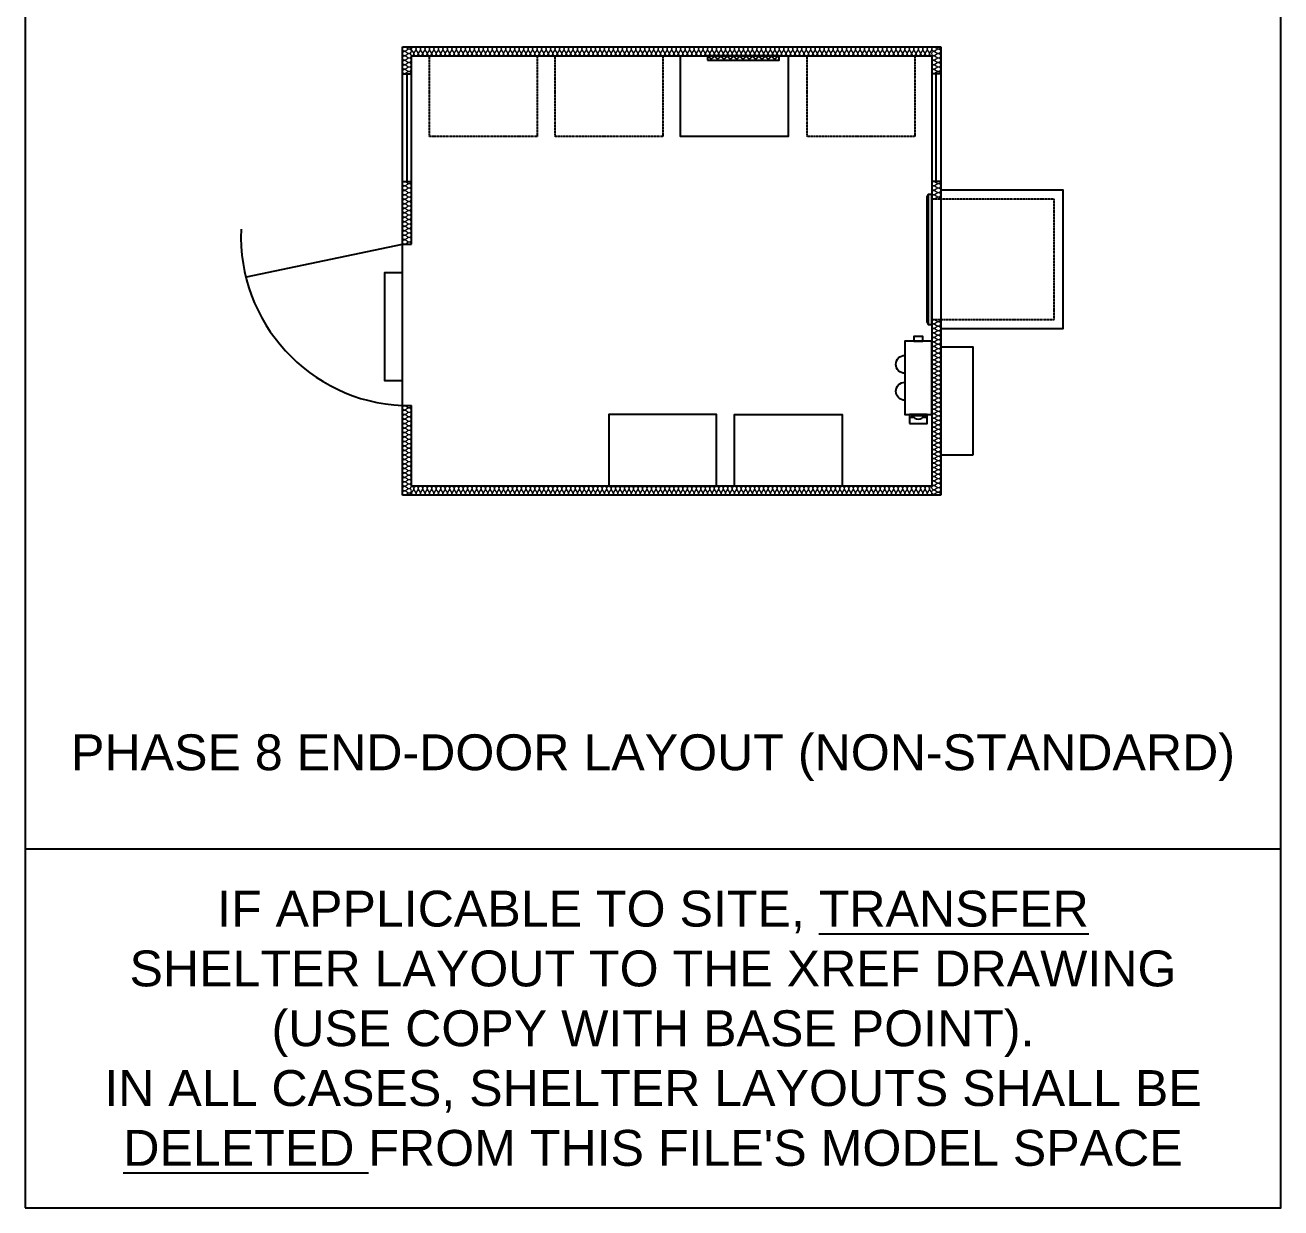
# Model space of a CAD drawing. Extents: x -408 to 1508121, y -29672 to 868845.
# Drawn here: x 1332015 to 1339015, y 456397 to 462991 of the extents above; entities that cross this region are included whole.
import ezdxf
from ezdxf.enums import TextEntityAlignment as Align

# ---------------------------------------------------------------- set-up
doc = ezdxf.new("R2010")
doc.units = 0
doc.header["$MEASUREMENT"] = 0
doc.linetypes.add('HIDDEN3', pattern=[2.381, 1.587, -0.794])
for name, color, linetype in [('Help notes', 240, 'Continuous'), ('SH-Wall', 2, 'Continuous'), ('Shelter Equip Exist', 7, 'Continuous'), ('Shelter Equip New', 2, 'Continuous'), ('Shelter Exist', 7, 'Continuous')]:
    doc.layers.add(name, color=color, linetype=linetype)
doc.styles.add('ARIAL', font='arial.ttf')

# ---------------------------------------------------------------- blocks, each defined once
blk = doc.blocks.new('*U147')
at = {"layer": 'SH-Wall', "color": 252, "linetype": 'ByBlock', "lineweight": 0, "flags": 128}
for points in [[(-1790, 0, -0.505863), (-1778.1, -16.2), (-1789.5, -34.1, 1.322645), (-1765.5, -34.1), (-1776.9, -16.2, -0.505863), (-1765, 0)], [(-1765, 0, -0.505863), (-1753.1, -16.2), (-1764.5, -34.1, 1.322645), (-1740.5, -34.1), (-1751.9, -16.2, -0.505863), (-1740, 0)], [(-1740, 0, -0.505863), (-1728.1, -16.2), (-1739.5, -34.1, 1.322645), (-1715.5, -34.1), (-1726.9, -16.2, -0.505863), (-1715, 0)], [(-1715, 0, -0.505863), (-1703.1, -16.2), (-1714.5, -34.1, 1.322645), (-1690.5, -34.1), (-1701.9, -16.2, -0.505863), (-1690, 0)], [(-1690, 0, -0.505863), (-1678.1, -16.2), (-1689.5, -34.1, 1.322645), (-1665.5, -34.1), (-1676.9, -16.2, -0.505863), (-1665, 0)], [(-1665, 0, -0.505863), (-1653.1, -16.2), (-1664.5, -34.1, 1.322645), (-1640.5, -34.1), (-1651.9, -16.2, -0.505863), (-1640, 0)], [(-1640, 0, -0.505863), (-1628.1, -16.2), (-1639.5, -34.1, 1.322645), (-1615.5, -34.1), (-1626.9, -16.2, -0.505863), (-1615, 0)], [(-1615, 0, -0.505863), (-1603.1, -16.2), (-1614.5, -34.1, 1.322645), (-1590.5, -34.1), (-1601.9, -16.2, -0.505863), (-1590, 0)], [(-1590, 0, -0.505863), (-1578.1, -16.2), (-1589.5, -34.1, 1.322645), (-1565.5, -34.1), (-1576.9, -16.2, -0.505863), (-1565, 0)], [(-1565, 0, -0.505863), (-1553.1, -16.2), (-1564.5, -34.1, 1.322645), (-1540.5, -34.1), (-1551.9, -16.2, -0.505863), (-1540, 0)], [(-1540, 0, -0.505863), (-1528.1, -16.2), (-1539.5, -34.1, 1.322645), (-1515.5, -34.1), (-1526.9, -16.2, -0.505863), (-1515, 0)], [(-1515, 0, -0.505863), (-1503.1, -16.2), (-1514.5, -34.1, 1.322645), (-1490.5, -34.1), (-1501.9, -16.2, -0.505863), (-1490, 0)], [(-1490, 0, -0.505863), (-1478.1, -16.2), (-1489.5, -34.1, 1.322645), (-1465.5, -34.1), (-1476.9, -16.2, -0.505863), (-1465, 0)], [(-1465, 0, -0.505863), (-1453.1, -16.2), (-1464.5, -34.1, 1.322645), (-1440.5, -34.1), (-1451.9, -16.2, -0.505863), (-1440, 0)], [(-1440, 0, -0.505863), (-1428.1, -16.2), (-1439.5, -34.1, 1.322645), (-1415.5, -34.1), (-1426.9, -16.2, -0.505863), (-1415, 0)], [(-1415, 0, -0.505863), (-1403.1, -16.2), (-1414.5, -34.1, 1.322645), (-1390.5, -34.1), (-1401.9, -16.2, -0.505863), (-1390, 0)], [(-1390, 0, -0.505863), (-1378.1, -16.2), (-1389.5, -34.1, 1.322645), (-1365.5, -34.1), (-1376.9, -16.2, -0.505863), (-1365, 0)], [(-1365, 0, -0.505863), (-1353.1, -16.2), (-1364.5, -34.1, 1.322645), (-1340.5, -34.1), (-1351.9, -16.2, -0.505863), (-1340, 0)], [(-1340, 0, -0.505863), (-1328.1, -16.2), (-1339.5, -34.1, 1.322645), (-1315.5, -34.1), (-1326.9, -16.2, -0.505863), (-1315, 0)], [(-1315, 0, -0.505863), (-1303.1, -16.2), (-1314.5, -34.1, 1.322645), (-1290.5, -34.1), (-1301.9, -16.2, -0.505863), (-1290, 0)], [(-1290, 0, -0.505863), (-1278.1, -16.2), (-1289.5, -34.1, 1.322645), (-1265.5, -34.1), (-1276.9, -16.2, -0.505863), (-1265, 0)], [(-1265, 0, -0.505863), (-1253.1, -16.2), (-1264.5, -34.1, 1.322645), (-1240.5, -34.1), (-1251.9, -16.2, -0.505863), (-1240, 0)], [(-1240, 0, -0.505863), (-1228.1, -16.2), (-1239.5, -34.1, 1.322645), (-1215.5, -34.1), (-1226.9, -16.2, -0.505863), (-1215, 0)], [(-1215, 0, -0.505863), (-1203.1, -16.2), (-1214.5, -34.1, 1.322645), (-1190.5, -34.1), (-1201.9, -16.2, -0.505863), (-1190, 0)], [(-1190, 0, -0.505863), (-1178.1, -16.2), (-1189.5, -34.1, 1.322645), (-1165.5, -34.1), (-1176.9, -16.2, -0.505863), (-1165, 0)], [(-1165, 0, -0.505863), (-1153.1, -16.2), (-1164.5, -34.1, 1.322645), (-1140.5, -34.1), (-1151.9, -16.2, -0.505863), (-1140, 0)], [(-1140, 0, -0.505863), (-1128.1, -16.2), (-1139.5, -34.1, 1.322645), (-1115.5, -34.1), (-1126.9, -16.2, -0.505863), (-1115, 0)], [(-1115, 0, -0.505863), (-1103.1, -16.2), (-1114.5, -34.1, 1.322645), (-1090.5, -34.1), (-1101.9, -16.2, -0.505863), (-1090, 0)], [(-1090, 0, -0.505863), (-1078.1, -16.2), (-1089.5, -34.1, 1.322645), (-1065.5, -34.1), (-1076.9, -16.2, -0.505863), (-1065, 0)], [(-1065, 0, -0.505863), (-1053.1, -16.2), (-1064.5, -34.1, 1.322645), (-1040.5, -34.1), (-1051.9, -16.2, -0.505863), (-1040, 0)], [(-1040, 0, -0.505863), (-1028.1, -16.2), (-1039.5, -34.1, 1.322645), (-1015.5, -34.1), (-1026.9, -16.2, -0.505863), (-1015, 0)], [(-1015, 0, -0.505863), (-1003.1, -16.2), (-1014.5, -34.1, 1.322645), (-990.5, -34.1), (-1001.9, -16.2, -0.505863), (-990, 0)], [(-990, 0, -0.505863), (-978.1, -16.2), (-989.5, -34.1, 1.322645), (-965.5, -34.1), (-976.9, -16.2, -0.505863), (-965, 0)], [(-965, 0, -0.505863), (-953.1, -16.2), (-964.5, -34.1, 1.322645), (-940.5, -34.1), (-951.9, -16.2, -0.505863), (-940, 0)], [(-940, 0, -0.505863), (-928.1, -16.2), (-939.5, -34.1, 1.322645), (-915.5, -34.1), (-926.9, -16.2, -0.505863), (-915, 0)], [(-915, 0, -0.505863), (-903.1, -16.2), (-914.5, -34.1, 1.322645), (-890.5, -34.1), (-901.9, -16.2, -0.505863), (-890, 0)], [(-890, 0, -0.505863), (-878.1, -16.2), (-889.5, -34.1, 1.322645), (-865.5, -34.1), (-876.9, -16.2, -0.505863), (-865, 0)], [(-865, 0, -0.505863), (-853.1, -16.2), (-864.5, -34.1, 1.322645), (-840.5, -34.1), (-851.9, -16.2, -0.505863), (-840, 0)], [(-840, 0, -0.505863), (-828.1, -16.2), (-839.5, -34.1, 1.322645), (-815.5, -34.1), (-826.9, -16.2, -0.505863), (-815, 0)], [(-815, 0, -0.505863), (-803.1, -16.2), (-814.5, -34.1, 1.322645), (-790.5, -34.1), (-801.9, -16.2, -0.505863), (-790, 0)], [(-790, 0, -0.505863), (-778.1, -16.2), (-789.5, -34.1, 1.322645), (-765.5, -34.1), (-776.9, -16.2, -0.505863), (-765, 0)], [(-765, 0, -0.505863), (-753.1, -16.2), (-764.5, -34.1, 1.322645), (-740.5, -34.1), (-751.9, -16.2, -0.505863), (-740, 0)], [(-740, 0, -0.505863), (-728.1, -16.2), (-739.5, -34.1, 1.322645), (-715.5, -34.1), (-726.9, -16.2, -0.505863), (-715, 0)], [(-715, 0, -0.505863), (-703.1, -16.2), (-714.5, -34.1, 1.322645), (-690.5, -34.1), (-701.9, -16.2, -0.505863), (-690, 0)], [(-690, 0, -0.505863), (-678.1, -16.2), (-689.5, -34.1, 1.322645), (-665.5, -34.1), (-676.9, -16.2, -0.505863), (-665, 0)], [(-665, 0, -0.505863), (-653.1, -16.2), (-664.5, -34.1, 1.322645), (-640.5, -34.1), (-651.9, -16.2, -0.505863), (-640, 0)], [(-640, 0, -0.505863), (-628.1, -16.2), (-639.5, -34.1, 1.322645), (-615.5, -34.1), (-626.9, -16.2, -0.505863), (-615, 0)], [(-615, 0, -0.505863), (-603.1, -16.2), (-614.5, -34.1, 1.322645), (-590.5, -34.1), (-601.9, -16.2, -0.505863), (-590, 0)], [(-590, 0, -0.505863), (-578.1, -16.2), (-589.5, -34.1, 1.322645), (-565.5, -34.1), (-576.9, -16.2, -0.505863), (-565, 0)], [(-565, 0, -0.505863), (-553.1, -16.2), (-564.5, -34.1, 1.322645), (-540.5, -34.1), (-551.9, -16.2, -0.505863), (-540, 0)], [(-540, 0, -0.505863), (-528.1, -16.2), (-539.5, -34.1, 1.322645), (-515.5, -34.1), (-526.9, -16.2, -0.505863), (-515, 0)], [(-515, 0, -0.505863), (-503.1, -16.2), (-514.5, -34.1, 1.322645), (-490.5, -34.1), (-501.9, -16.2, -0.505863), (-490, 0)], [(-490, 0, -0.505863), (-478.1, -16.2), (-489.5, -34.1, 1.322645), (-465.5, -34.1), (-476.9, -16.2, -0.505863), (-465, 0)], [(-465, 0, -0.505863), (-453.1, -16.2), (-464.5, -34.1, 1.322645), (-440.5, -34.1), (-451.9, -16.2, -0.505863), (-440, 0)], [(-440, 0, -0.505863), (-428.1, -16.2), (-439.5, -34.1, 1.322645), (-415.5, -34.1), (-426.9, -16.2, -0.505863), (-415, 0)], [(-415, 0, -0.505863), (-403.1, -16.2), (-414.5, -34.1, 1.322645), (-390.5, -34.1), (-401.9, -16.2, -0.505863), (-390, 0)], [(-390, 0, -0.505863), (-378.1, -16.2), (-389.5, -34.1, 1.322645), (-365.5, -34.1), (-376.9, -16.2, -0.505863), (-365, 0)], [(-365, 0, -0.505863), (-353.1, -16.2), (-364.5, -34.1, 1.322645), (-340.5, -34.1), (-351.9, -16.2, -0.505863), (-340, 0)], [(-340, 0, -0.505863), (-328.1, -16.2), (-339.5, -34.1, 1.322645), (-315.5, -34.1), (-326.9, -16.2, -0.505863), (-315, 0)], [(-315, 0, -0.505863), (-303.1, -16.2), (-314.5, -34.1, 1.322645), (-290.5, -34.1), (-301.9, -16.2, -0.505863), (-290, 0)], [(-290, 0, -0.505863), (-278.1, -16.2), (-289.5, -34.1, 1.322645), (-265.5, -34.1), (-276.9, -16.2, -0.505863), (-265, 0)], [(-265, 0, -0.505863), (-253.1, -16.2), (-264.5, -34.1, 1.322645), (-240.5, -34.1), (-251.9, -16.2, -0.505863), (-240, 0)], [(-240, 0, -0.505863), (-228.1, -16.2), (-239.5, -34.1, 1.322645), (-215.5, -34.1), (-226.9, -16.2, -0.505863), (-215, 0)], [(-215, 0, -0.505863), (-203.1, -16.2), (-214.5, -34.1, 1.322645), (-190.5, -34.1), (-201.9, -16.2, -0.505863), (-190, 0)], [(-190, 0, -0.505863), (-178.1, -16.2), (-189.5, -34.1, 1.322645), (-165.5, -34.1), (-176.9, -16.2, -0.505863), (-165, 0)], [(-165, 0, -0.505863), (-153.1, -16.2), (-164.5, -34.1, 1.322645), (-140.5, -34.1), (-151.9, -16.2, -0.505863), (-140, 0)], [(-140, 0, -0.505863), (-128.1, -16.2), (-139.5, -34.1, 1.322645), (-115.5, -34.1), (-126.9, -16.2, -0.505863), (-115, 0)], [(-115, 0, -0.505863), (-103.1, -16.2), (-114.5, -34.1, 1.322645), (-90.5, -34.1), (-101.9, -16.2, -0.505863), (-90, 0)], [(-90, 0, -0.505863), (-78.1, -16.2), (-89.5, -34.1, 1.322645), (-65.5, -34.1), (-76.9, -16.2, -0.505863), (-65, 0)], [(-65, 0, -0.505863), (-53.1, -16.2), (-64.5, -34.1, 1.322645), (-40.5, -34.1), (-51.9, -16.2, -0.505863), (-40, 0)], [(-40, 0, -0.505863), (-28.1, -16.2), (-39.5, -34.1, 1.322645), (-15.5, -34.1), (-26.9, -16.2, -0.505863), (-15, 0)], [(-15, 0, -0.505863), (-3.1, -16.2), (-14.5, -34.1, 1.322645), (9.5, -34.1), (-1.9, -16.2, -0.505863), (10, 0)], [(35, 0, -0.505863), (46.9, -16.2), (35.5, -34.1, 1.322645), (59.5, -34.1), (48.1, -16.2, -0.505863), (60, 0)], [(60, 0, -0.505863), (71.9, -16.2), (60.5, -34.1, 1.322645), (84.5, -34.1), (73.1, -16.2, -0.505863), (85, 0)], [(85, 0, -0.505863), (96.9, -16.2), (85.5, -34.1, 1.322645), (109.5, -34.1), (98.1, -16.2, -0.505863), (110, 0)], [(110, 0, -0.505863), (121.9, -16.2), (110.5, -34.1, 1.322645), (134.5, -34.1), (123.1, -16.2, -0.505863), (135, 0)], [(135, 0, -0.505863), (146.9, -16.2), (135.5, -34.1, 1.322645), (159.5, -34.1), (148.1, -16.2, -0.505863), (160, 0)], [(160, 0, -0.505863), (171.9, -16.2), (160.5, -34.1, 1.322645), (184.5, -34.1), (173.1, -16.2, -0.505863), (185, 0)], [(185, 0, -0.505863), (196.9, -16.2), (185.5, -34.1, 1.322645), (209.5, -34.1), (198.1, -16.2, -0.505863), (210, 0)], [(210, 0, -0.505863), (221.9, -16.2), (210.5, -34.1, 1.322645), (234.5, -34.1), (223.1, -16.2, -0.505863), (235, 0)], [(235, 0, -0.505863), (246.9, -16.2), (235.5, -34.1, 1.322645), (259.5, -34.1), (248.1, -16.2, -0.505863), (260, 0)], [(260, 0, -0.505863), (271.9, -16.2), (260.5, -34.1, 1.322645), (284.5, -34.1), (273.1, -16.2, -0.505863), (285, 0)], [(285, 0, -0.505863), (296.9, -16.2), (285.5, -34.1, 1.322645), (309.5, -34.1), (298.1, -16.2, -0.505863), (310, 0)], [(310, 0, -0.505863), (321.9, -16.2), (310.5, -34.1, 1.322645), (334.5, -34.1), (323.1, -16.2, -0.505863), (335, 0)], [(335, 0, -0.505863), (346.9, -16.2), (335.5, -34.1, 1.322645), (359.5, -34.1), (348.1, -16.2, -0.505863), (360, 0)], [(360, 0, -0.505863), (371.9, -16.2), (360.5, -34.1, 1.322645), (384.5, -34.1), (373.1, -16.2, -0.505863), (385, 0)], [(385, 0, -0.505863), (396.9, -16.2), (385.5, -34.1, 1.322645), (409.5, -34.1), (398.1, -16.2, -0.505863), (410, 0)], [(410, 0, -0.505863), (421.9, -16.2), (410.5, -34.1, 1.322645), (434.5, -34.1), (423.1, -16.2, -0.505863), (435, 0)], [(435, 0, -0.505863), (446.9, -16.2), (435.5, -34.1, 1.322645), (459.5, -34.1), (448.1, -16.2, -0.505863), (460, 0)], [(460, 0, -0.505863), (471.9, -16.2), (460.5, -34.1, 1.322645), (484.5, -34.1), (473.1, -16.2, -0.505863), (485, 0)], [(485, 0, -0.505863), (496.9, -16.2), (485.5, -34.1, 1.322645), (509.5, -34.1), (498.1, -16.2, -0.505863), (510, 0)], [(510, 0, -0.505863), (521.9, -16.2), (510.5, -34.1, 1.322645), (534.5, -34.1), (523.1, -16.2, -0.505863), (535, 0)], [(535, 0, -0.505863), (546.9, -16.2), (535.5, -34.1, 1.322645), (559.5, -34.1), (548.1, -16.2, -0.505863), (560, 0)], [(560, 0, -0.505863), (571.9, -16.2), (560.5, -34.1, 1.322645), (584.5, -34.1), (573.1, -16.2, -0.505863), (585, 0)], [(585, 0, -0.505863), (596.9, -16.2), (585.5, -34.1, 1.322645), (609.5, -34.1), (598.1, -16.2, -0.505863), (610, 0)], [(610, 0, -0.505863), (621.9, -16.2), (610.5, -34.1, 1.322645), (634.5, -34.1), (623.1, -16.2, -0.505863), (635, 0)], [(635, 0, -0.505863), (646.9, -16.2), (635.5, -34.1, 1.322645), (659.5, -34.1), (648.1, -16.2, -0.505863), (660, 0)], [(660, 0, -0.505863), (671.9, -16.2), (660.5, -34.1, 1.322645), (684.5, -34.1), (673.1, -16.2, -0.505863), (685, 0)], [(685, 0, -0.505863), (696.9, -16.2), (685.5, -34.1, 1.322645), (709.5, -34.1), (698.1, -16.2, -0.505863), (710, 0)], [(710, 0, -0.505863), (721.9, -16.2), (710.5, -34.1, 1.322645), (734.5, -34.1), (723.1, -16.2, -0.505863), (735, 0)], [(735, 0, -0.505863), (746.9, -16.2), (735.5, -34.1, 1.322645), (759.5, -34.1), (748.1, -16.2, -0.505863), (760, 0)], [(760, 0, -0.505863), (771.9, -16.2), (760.5, -34.1, 1.322645), (784.5, -34.1), (773.1, -16.2, -0.505863), (785, 0)], [(785, 0, -0.505863), (796.9, -16.2), (785.5, -34.1, 1.322645), (809.5, -34.1), (798.1, -16.2, -0.505863), (810, 0)], [(810, 0, -0.505863), (821.9, -16.2), (810.5, -34.1, 1.322645), (834.5, -34.1), (823.1, -16.2, -0.505863), (835, 0)], [(835, 0, -0.505863), (846.9, -16.2), (835.5, -34.1, 1.322645), (859.5, -34.1), (848.1, -16.2, -0.505863), (860, 0)], [(860, 0, -0.505863), (871.9, -16.2), (860.5, -34.1, 1.322645), (884.5, -34.1), (873.1, -16.2, -0.505863), (885, 0)], [(885, 0, -0.505863), (896.9, -16.2), (885.5, -34.1, 1.322645), (909.5, -34.1), (898.1, -16.2, -0.505863), (910, 0)], [(910, 0, -0.505863), (921.9, -16.2), (910.5, -34.1, 1.322645), (934.5, -34.1), (923.1, -16.2, -0.505863), (935, 0)], [(935, 0, -0.505863), (946.9, -16.2), (935.5, -34.1, 1.322645), (959.5, -34.1), (948.1, -16.2, -0.505863), (960, 0)], [(960, 0, -0.505863), (971.9, -16.2), (960.5, -34.1, 1.322645), (984.5, -34.1), (973.1, -16.2, -0.505863), (985, 0)], [(985, 0, -0.505863), (996.9, -16.2), (985.5, -34.1, 1.322645), (1009.5, -34.1), (998.1, -16.2, -0.505863), (1010, 0)], [(1010, 0, -0.505863), (1021.9, -16.2), (1010.5, -34.1, 1.322645), (1034.5, -34.1), (1023.1, -16.2, -0.505863), (1035, 0)], [(1035, 0, -0.505863), (1046.9, -16.2), (1035.5, -34.1, 1.322645), (1059.5, -34.1), (1048.1, -16.2, -0.505863), (1060, 0)], [(1060, 0, -0.505863), (1071.9, -16.2), (1060.5, -34.1, 1.322645), (1084.5, -34.1), (1073.1, -16.2, -0.505863), (1085, 0)], [(1085, 0, -0.505863), (1096.9, -16.2), (1085.5, -34.1, 1.322645), (1109.5, -34.1), (1098.1, -16.2, -0.505863), (1110, 0)], [(10, 0, -0.505863), (21.9, -16.2), (10.5, -34.1, 1.322645), (34.5, -34.1), (23.1, -16.2, -0.505863), (35, 0)]]:
    blk.add_lwpolyline(points, format="xyb", dxfattribs=at)
blk = doc.blocks.new('*U148')
at = {"layer": 'SH-Wall', "color": 252, "linetype": 'ByBlock', "lineweight": 0, "flags": 128}
for points in [[(960, 0, -0.505863), (971.9, -16.2), (960.5, -34.1, 1.322645), (984.5, -34.1), (973.1, -16.2, -0.505863), (985, 0)], [(985, 0, -0.505863), (996.9, -16.2), (985.5, -34.1, 1.322645), (1009.5, -34.1), (998.1, -16.2, -0.505863), (1010, 0)], [(1010, 0, -0.505863), (1021.9, -16.2), (1010.5, -34.1, 1.322645), (1034.5, -34.1), (1023.1, -16.2, -0.505863), (1035, 0)], [(1035, 0, -0.505863), (1046.9, -16.2), (1035.5, -34.1, 1.322645), (1059.5, -34.1), (1048.1, -16.2, -0.505863), (1060, 0)], [(1060, 0, -0.505863), (1071.9, -16.2), (1060.5, -34.1, 1.322645), (1084.5, -34.1), (1073.1, -16.2, -0.505863), (1085, 0)], [(1085, 0, -0.505863), (1096.9, -16.2), (1085.5, -34.1, 1.322645), (1109.5, -34.1), (1098.1, -16.2, -0.505863), (1110, 0)]]:
    blk.add_lwpolyline(points, format="xyb", dxfattribs=at)
blk = doc.blocks.new('*U149')
at = {"layer": 'SH-Wall', "color": 252, "linetype": 'ByBlock', "lineweight": 0, "flags": 128}
for points in [[(1010, 0, -0.505863), (1021.9, -16.2), (1010.5, -34.1, 1.322645), (1034.5, -34.1), (1023.1, -16.2, -0.505863), (1035, 0)], [(1035, 0, -0.505863), (1046.9, -16.2), (1035.5, -34.1, 1.322645), (1059.5, -34.1), (1048.1, -16.2, -0.505863), (1060, 0)], [(1060, 0, -0.505863), (1071.9, -16.2), (1060.5, -34.1, 1.322645), (1084.5, -34.1), (1073.1, -16.2, -0.505863), (1085, 0)], [(1085, 0, -0.505863), (1096.9, -16.2), (1085.5, -34.1, 1.322645), (1109.5, -34.1), (1098.1, -16.2, -0.505863), (1110, 0)]]:
    blk.add_lwpolyline(points, format="xyb", dxfattribs=at)
blk = doc.blocks.new('*U150')
at = {"layer": 'SH-Wall', "color": 252, "linetype": 'ByBlock', "lineweight": 0, "flags": 128}
for points in [[(135, 0, -0.505863), (146.9, -16.2), (135.5, -34.1, 1.322645), (159.5, -34.1), (148.1, -16.2, -0.505863), (160, 0)], [(160, 0, -0.505863), (171.9, -16.2), (160.5, -34.1, 1.322645), (184.5, -34.1), (173.1, -16.2, -0.505863), (185, 0)], [(185, 0, -0.505863), (196.9, -16.2), (185.5, -34.1, 1.322645), (209.5, -34.1), (198.1, -16.2, -0.505863), (210, 0)], [(210, 0, -0.505863), (221.9, -16.2), (210.5, -34.1, 1.322645), (234.5, -34.1), (223.1, -16.2, -0.505863), (235, 0)], [(235, 0, -0.505863), (246.9, -16.2), (235.5, -34.1, 1.322645), (259.5, -34.1), (248.1, -16.2, -0.505863), (260, 0)], [(260, 0, -0.505863), (271.9, -16.2), (260.5, -34.1, 1.322645), (284.5, -34.1), (273.1, -16.2, -0.505863), (285, 0)], [(285, 0, -0.505863), (296.9, -16.2), (285.5, -34.1, 1.322645), (309.5, -34.1), (298.1, -16.2, -0.505863), (310, 0)], [(310, 0, -0.505863), (321.9, -16.2), (310.5, -34.1, 1.322645), (334.5, -34.1), (323.1, -16.2, -0.505863), (335, 0)], [(335, 0, -0.505863), (346.9, -16.2), (335.5, -34.1, 1.322645), (359.5, -34.1), (348.1, -16.2, -0.505863), (360, 0)], [(360, 0, -0.505863), (371.9, -16.2), (360.5, -34.1, 1.322645), (384.5, -34.1), (373.1, -16.2, -0.505863), (385, 0)], [(385, 0, -0.505863), (396.9, -16.2), (385.5, -34.1, 1.322645), (409.5, -34.1), (398.1, -16.2, -0.505863), (410, 0)], [(410, 0, -0.505863), (421.9, -16.2), (410.5, -34.1, 1.322645), (434.5, -34.1), (423.1, -16.2, -0.505863), (435, 0)], [(435, 0, -0.505863), (446.9, -16.2), (435.5, -34.1, 1.322645), (459.5, -34.1), (448.1, -16.2, -0.505863), (460, 0)], [(460, 0, -0.505863), (471.9, -16.2), (460.5, -34.1, 1.322645), (484.5, -34.1), (473.1, -16.2, -0.505863), (485, 0)], [(485, 0, -0.505863), (496.9, -16.2), (485.5, -34.1, 1.322645), (509.5, -34.1), (498.1, -16.2, -0.505863), (510, 0)], [(510, 0, -0.505863), (521.9, -16.2), (510.5, -34.1, 1.322645), (534.5, -34.1), (523.1, -16.2, -0.505863), (535, 0)], [(535, 0, -0.505863), (546.9, -16.2), (535.5, -34.1, 1.322645), (559.5, -34.1), (548.1, -16.2, -0.505863), (560, 0)], [(560, 0, -0.505863), (571.9, -16.2), (560.5, -34.1, 1.322645), (584.5, -34.1), (573.1, -16.2, -0.505863), (585, 0)], [(585, 0, -0.505863), (596.9, -16.2), (585.5, -34.1, 1.322645), (609.5, -34.1), (598.1, -16.2, -0.505863), (610, 0)], [(610, 0, -0.505863), (621.9, -16.2), (610.5, -34.1, 1.322645), (634.5, -34.1), (623.1, -16.2, -0.505863), (635, 0)], [(635, 0, -0.505863), (646.9, -16.2), (635.5, -34.1, 1.322645), (659.5, -34.1), (648.1, -16.2, -0.505863), (660, 0)], [(660, 0, -0.505863), (671.9, -16.2), (660.5, -34.1, 1.322645), (684.5, -34.1), (673.1, -16.2, -0.505863), (685, 0)], [(685, 0, -0.505863), (696.9, -16.2), (685.5, -34.1, 1.322645), (709.5, -34.1), (698.1, -16.2, -0.505863), (710, 0)], [(710, 0, -0.505863), (721.9, -16.2), (710.5, -34.1, 1.322645), (734.5, -34.1), (723.1, -16.2, -0.505863), (735, 0)], [(735, 0, -0.505863), (746.9, -16.2), (735.5, -34.1, 1.322645), (759.5, -34.1), (748.1, -16.2, -0.505863), (760, 0)], [(760, 0, -0.505863), (771.9, -16.2), (760.5, -34.1, 1.322645), (784.5, -34.1), (773.1, -16.2, -0.505863), (785, 0)], [(785, 0, -0.505863), (796.9, -16.2), (785.5, -34.1, 1.322645), (809.5, -34.1), (798.1, -16.2, -0.505863), (810, 0)], [(810, 0, -0.505863), (821.9, -16.2), (810.5, -34.1, 1.322645), (834.5, -34.1), (823.1, -16.2, -0.505863), (835, 0)], [(835, 0, -0.505863), (846.9, -16.2), (835.5, -34.1, 1.322645), (859.5, -34.1), (848.1, -16.2, -0.505863), (860, 0)], [(860, 0, -0.505863), (871.9, -16.2), (860.5, -34.1, 1.322645), (884.5, -34.1), (873.1, -16.2, -0.505863), (885, 0)], [(885, 0, -0.505863), (896.9, -16.2), (885.5, -34.1, 1.322645), (909.5, -34.1), (898.1, -16.2, -0.505863), (910, 0)], [(910, 0, -0.505863), (921.9, -16.2), (910.5, -34.1, 1.322645), (934.5, -34.1), (923.1, -16.2, -0.505863), (935, 0)], [(935, 0, -0.505863), (946.9, -16.2), (935.5, -34.1, 1.322645), (959.5, -34.1), (948.1, -16.2, -0.505863), (960, 0)], [(960, 0, -0.505863), (971.9, -16.2), (960.5, -34.1, 1.322645), (984.5, -34.1), (973.1, -16.2, -0.505863), (985, 0)], [(985, 0, -0.505863), (996.9, -16.2), (985.5, -34.1, 1.322645), (1009.5, -34.1), (998.1, -16.2, -0.505863), (1010, 0)], [(1010, 0, -0.505863), (1021.9, -16.2), (1010.5, -34.1, 1.322645), (1034.5, -34.1), (1023.1, -16.2, -0.505863), (1035, 0)], [(1035, 0, -0.505863), (1046.9, -16.2), (1035.5, -34.1, 1.322645), (1059.5, -34.1), (1048.1, -16.2, -0.505863), (1060, 0)], [(1060, 0, -0.505863), (1071.9, -16.2), (1060.5, -34.1, 1.322645), (1084.5, -34.1), (1073.1, -16.2, -0.505863), (1085, 0)], [(1085, 0, -0.505863), (1096.9, -16.2), (1085.5, -34.1, 1.322645), (1109.5, -34.1), (1098.1, -16.2, -0.505863), (1110, 0)]]:
    blk.add_lwpolyline(points, format="xyb", dxfattribs=at)
blk = doc.blocks.new('*U154')
at = {"layer": 'SH-Wall', "color": 252, "linetype": 'ByBlock', "lineweight": 0, "flags": 128}
for points in [[(130, 0, -0.505863), (141.9, -16.2), (130.5, -34.1, 1.322645), (154.5, -34.1), (143.1, -16.2, -0.505863), (155, 0)], [(155, 0, -0.505863), (166.9, -16.2), (155.5, -34.1, 1.322645), (179.5, -34.1), (168.1, -16.2, -0.505863), (180, 0)], [(180, 0, -0.505863), (191.9, -16.2), (180.5, -34.1, 1.322645), (204.5, -34.1), (193.1, -16.2, -0.505863), (205, 0)], [(205, 0, -0.505863), (216.9, -16.2), (205.5, -34.1, 1.322645), (229.5, -34.1), (218.1, -16.2, -0.505863), (230, 0)], [(230, 0, -0.505863), (241.9, -16.2), (230.5, -34.1, 1.322645), (254.5, -34.1), (243.1, -16.2, -0.505863), (255, 0)], [(255, 0, -0.505863), (266.9, -16.2), (255.5, -34.1, 1.322645), (279.5, -34.1), (268.1, -16.2, -0.505863), (280, 0)], [(280, 0, -0.505863), (291.9, -16.2), (280.5, -34.1, 1.322645), (304.5, -34.1), (293.1, -16.2, -0.505863), (305, 0)], [(305, 0, -0.505863), (316.9, -16.2), (305.5, -34.1, 1.322645), (329.5, -34.1), (318.1, -16.2, -0.505863), (330, 0)], [(330, 0, -0.505863), (341.9, -16.2), (330.5, -34.1, 1.322645), (354.5, -34.1), (343.1, -16.2, -0.505863), (355, 0)], [(355, 0, -0.505863), (366.9, -16.2), (355.5, -34.1, 1.322645), (379.5, -34.1), (368.1, -16.2, -0.505863), (380, 0)], [(380, 0, -0.505863), (391.9, -16.2), (380.5, -34.1, 1.322645), (404.5, -34.1), (393.1, -16.2, -0.505863), (405, 0)], [(405, 0, -0.505863), (416.9, -16.2), (405.5, -34.1, 1.322645), (429.5, -34.1), (418.1, -16.2, -0.505863), (430, 0)], [(430, 0, -0.505863), (441.9, -16.2), (430.5, -34.1, 1.322645), (454.5, -34.1), (443.1, -16.2, -0.505863), (455, 0)], [(455, 0, -0.505863), (466.9, -16.2), (455.5, -34.1, 1.322645), (479.5, -34.1), (468.1, -16.2, -0.505863), (480, 0)], [(480, 0, -0.505863), (491.9, -16.2), (480.5, -34.1, 1.322645), (504.5, -34.1), (493.1, -16.2, -0.505863), (505, 0)], [(505, 0, -0.505863), (516.9, -16.2), (505.5, -34.1, 1.322645), (529.5, -34.1), (518.1, -16.2, -0.505863), (530, 0)], [(530, 0, -0.505863), (541.9, -16.2), (530.5, -34.1, 1.322645), (554.5, -34.1), (543.1, -16.2, -0.505863), (555, 0)], [(555, 0, -0.505863), (566.9, -16.2), (555.5, -34.1, 1.322645), (579.5, -34.1), (568.1, -16.2, -0.505863), (580, 0)], [(580, 0, -0.505863), (591.9, -16.2), (580.5, -34.1, 1.322645), (604.5, -34.1), (593.1, -16.2, -0.505863), (605, 0)], [(605, 0, -0.505863), (616.9, -16.2), (605.5, -34.1, 1.322645), (629.5, -34.1), (618.1, -16.2, -0.505863), (630, 0)]]:
    blk.add_lwpolyline(points, format="xyb", dxfattribs=at)
blk = doc.blocks.new('*U153')
at = {"layer": 'SH-Wall', "color": 252, "linetype": 'ByBlock', "lineweight": 0, "flags": 128}
for points in [[(1010, 0, -0.505863), (1021.9, -16.2), (1010.5, -34.1, 1.322645), (1034.5, -34.1), (1023.1, -16.2, -0.505863), (1035, 0)], [(1035, 0, -0.505863), (1046.9, -16.2), (1035.5, -34.1, 1.322645), (1059.5, -34.1), (1048.1, -16.2, -0.505863), (1060, 0)], [(1060, 0, -0.505863), (1071.9, -16.2), (1060.5, -34.1, 1.322645), (1084.5, -34.1), (1073.1, -16.2, -0.505863), (1085, 0)], [(1085, 0, -0.505863), (1096.9, -16.2), (1085.5, -34.1, 1.322645), (1109.5, -34.1), (1098.1, -16.2, -0.505863), (1110, 0)], [(1110, 0, -0.505863), (1121.9, -16.2), (1110.5, -34.1, 1.322645), (1134.5, -34.1), (1123.1, -16.2, -0.505863), (1135, 0)], [(1135, 0, -0.505863), (1146.9, -16.2), (1135.5, -34.1, 1.322645), (1159.5, -34.1), (1148.1, -16.2, -0.505863), (1160, 0)]]:
    blk.add_lwpolyline(points, format="xyb", dxfattribs=at)
blk = doc.blocks.new('*U155')
at = {"layer": 'SH-Wall', "color": 252, "linetype": 'ByBlock', "lineweight": 0, "flags": 128}
for points in [[(810, 0, -0.505863), (821.9, -16.2), (810.5, -34.1, 1.322645), (834.5, -34.1), (823.1, -16.2, -0.505863), (835, 0)], [(835, 0, -0.505863), (846.9, -16.2), (835.5, -34.1, 1.322645), (859.5, -34.1), (848.1, -16.2, -0.505863), (860, 0)], [(860, 0, -0.505863), (871.9, -16.2), (860.5, -34.1, 1.322645), (884.5, -34.1), (873.1, -16.2, -0.505863), (885, 0)], [(885, 0, -0.505863), (896.9, -16.2), (885.5, -34.1, 1.322645), (909.5, -34.1), (898.1, -16.2, -0.505863), (910, 0)], [(910, 0, -0.505863), (921.9, -16.2), (910.5, -34.1, 1.322645), (934.5, -34.1), (923.1, -16.2, -0.505863), (935, 0)], [(935, 0, -0.505863), (946.9, -16.2), (935.5, -34.1, 1.322645), (959.5, -34.1), (948.1, -16.2, -0.505863), (960, 0)], [(960, 0, -0.505863), (971.9, -16.2), (960.5, -34.1, 1.322645), (984.5, -34.1), (973.1, -16.2, -0.505863), (985, 0)], [(985, 0, -0.505863), (996.9, -16.2), (985.5, -34.1, 1.322645), (1009.5, -34.1), (998.1, -16.2, -0.505863), (1010, 0)], [(1010, 0, -0.505863), (1021.9, -16.2), (1010.5, -34.1, 1.322645), (1034.5, -34.1), (1023.1, -16.2, -0.505863), (1035, 0)], [(1035, 0, -0.505863), (1046.9, -16.2), (1035.5, -34.1, 1.322645), (1059.5, -34.1), (1048.1, -16.2, -0.505863), (1060, 0)], [(1060, 0, -0.505863), (1071.9, -16.2), (1060.5, -34.1, 1.322645), (1084.5, -34.1), (1073.1, -16.2, -0.505863), (1085, 0)], [(1085, 0, -0.505863), (1096.9, -16.2), (1085.5, -34.1, 1.322645), (1109.5, -34.1), (1098.1, -16.2, -0.505863), (1110, 0)], [(1110, 0, -0.505863), (1121.9, -16.2), (1110.5, -34.1, 1.322645), (1134.5, -34.1), (1123.1, -16.2, -0.505863), (1135, 0)], [(1135, 0, -0.505863), (1146.9, -16.2), (1135.5, -34.1, 1.322645), (1159.5, -34.1), (1148.1, -16.2, -0.505863), (1160, 0)]]:
    blk.add_lwpolyline(points, format="xyb", dxfattribs=at)

msp = doc.modelspace()

# ---------------------------------------------------------------- hatches: boundary and pattern name
at = {"layer": 'Shelter Exist'}
h = msp.add_hatch(dxfattribs=at)
h.set_pattern_fill('_USER', color=8, scale=25, angle=315, style=0, double=1, pattern_type=0)
h.set_pattern_definition([(315, (1335768.964, 470224.483), (17.67767, 17.67767), []), (45, (1335768.964, 470224.483), (-17.67767, 17.67767), [])])
h.paths.add_polyline_path([(1335819, 462794.6), (1336219, 462794.6), (1336219, 462819.6), (1335819, 462819.6)])

# ---------------------------------------------------------------- linework, layer by layer
at = {"layer": 'Help notes'}
for points in [[(1332014.9, 456397.2), (1339014.9, 456397.2), (1339014.9, 468397.2), (1332014.9, 468397.2)], [(1332014.9, 456397.2), (1339014.9, 456397.2), (1339014.9, 458397.2), (1332014.9, 458397.2)]]:
    msp.add_lwpolyline(points, close=True, dxfattribs=at)
at = {"layer": 'Shelter Equip Exist', "linetype": 'HIDDEN3'}
for points in [[(1334269, 462819.6), (1334869, 462819.6), (1334869, 462369.6), (1334269, 462369.6)], [(1334969, 462819.6), (1335569, 462819.6), (1335569, 462369.6), (1334969, 462369.6)], [(1336374, 462819.6), (1336974, 462819.6), (1336974, 462369.6), (1336374, 462369.6)]]:
    msp.add_lwpolyline(points, close=True, dxfattribs=at)
at = {"layer": 'Shelter Equip Exist'}
msp.add_lwpolyline([(1335869, 460419.6), (1335869, 460819.6), (1335269, 460819.6), (1335269, 460419.6)], close=True, dxfattribs=at)
at = {"layer": 'Shelter Equip New'}
for points in [[(1335669, 462819.6), (1336269, 462819.6), (1336269, 462369.6), (1335669, 462369.6)], [(1336569, 460419.6), (1335969, 460419.6), (1335969, 460819.6), (1336569, 460819.6)]]:
    msp.add_lwpolyline(points, close=True, dxfattribs=at)
at = {"layer": 'Shelter Exist'}
for p, q in [((1334119, 462869.6), (1337119, 462869.6)), ((1334119, 460369.6), (1334119, 462869.6)), ((1337119, 462869.6), (1337119, 460369.6)), ((1334169, 462819.6), (1337069, 462819.6)), ((1334169, 461769.6), (1334169, 462819.6)), ((1337069, 462819.6), (1337069, 460419.6)), ((1334119, 462719.6), (1334169, 462719.6)), ((1334144, 462119.6), (1334144, 462719.6)), ((1337119, 462719.6), (1337069, 462719.6)), ((1337094, 462119.6), (1337094, 462719.6)), ((1334119, 462119.6), (1334169, 462119.6)), ((1337119, 462119.6), (1337069, 462119.6)), ((1333249.6, 461586.7), (1334119, 461769.6)), ((1334119, 461769.6), (1334169, 461769.6)), ((1334119, 460869.6), (1334169, 460869.6)), ((1334169, 460419.6), (1334169, 460869.6)), ((1337069, 460419.6), (1334169, 460419.6)), ((1337119, 460369.6), (1334119, 460369.6))]:
    msp.add_line(p, q, dxfattribs=at)
at = {"layer": 'Shelter Exist', "color": 7}
msp.add_lwpolyline([(1335819, 462794.6), (1336219, 462794.6), (1336219, 462819.6), (1335819, 462819.6)], close=True, dxfattribs=at)
at = {"layer": 'Shelter Exist'}
for points in [[(1337119, 462072.1), (1337799, 462072.1), (1337799, 461297.1), (1337119, 461297.1)], [(1337049, 462047.1), (1337041, 462033.3), (1337041, 461336), (1337049, 461322.1)], [(1337018.5, 460804.6), (1337044, 460804.6), (1337044, 460819.6), (1336944, 460819.6), (1336944, 460804.6), (1336969.5, 460804.6)]]:
    msp.add_lwpolyline(points, dxfattribs=at)
for points in [[(1337069, 461322.1), (1337069, 462047.1), (1337049, 462047.1), (1337049, 461322.1)], [(1334119, 461608.9), (1334019, 461608.9), (1334019, 461008.9), (1334119, 461008.9)], [(1336969, 461229.6), (1337019, 461229.6), (1337019, 461254.6), (1336969, 461254.6)], [(1337069, 460819.6), (1337069, 461229.6), (1336919, 461229.6), (1336919, 460819.6)], [(1336944, 460769.6), (1337044, 460769.6), (1337044, 460819.6), (1336944, 460819.6)], [(1336954, 460814.6), (1337034, 460814.6), (1337034, 460819.6), (1336954, 460819.6)]]:
    msp.add_lwpolyline(points, close=True, dxfattribs=at)
at = {"layer": 'Shelter Exist', "color": 1, "linetype": 'HIDDEN3'}
msp.add_lwpolyline([(1337069, 461349.6), (1337751, 461349.6), (1337751, 462019.6), (1337069, 462019.6)], dxfattribs=at)
at = {"layer": 'Shelter Exist', "linetype": 'Continuous'}
msp.add_lwpolyline([(1337299, 460594.6), (1337299, 461194.6), (1337119, 461194.6), (1337119, 460594.6)], close=True, dxfattribs=at)
for points in [[(1336919, 461049.6, -1), (1336919, 461149.6)], [(1336919, 460899.6, -1), (1336919, 460999.6)], [(1336962.3, 460814.6, 0.632456), (1337025.6, 460814.6)]]:
    msp.add_lwpolyline(points, format="xyb", close=True, dxfattribs=at)
at = {"layer": 'Shelter Exist', "color": 8}
msp.add_arc((1334162.6, 461813.1), 944.5, 177.5966, 267.35026, dxfattribs=at)

# ---------------------------------------------------------------- block references
at = {"layer": 'Shelter Exist', "xscale": -1}
for name, p, rotation in [('*U153', (1334169, 461709.6), 270), ('*U147', (1335959, 462819.6), 180), ('*U148', (1337119, 461759.6), 270), ('*U155', (1334169, 460959.6), 270), ('*U149', (1337119, 461009.6), 270), ('*U150', (1337119, 460239.6), 270), ('*U154', (1334169, 460239.6), 270)]:
    msp.add_blockref(name, p, dxfattribs=dict(at, rotation=rotation))
at = {"layer": 'Shelter Exist'}
msp.add_blockref('*U147', (1335959, 460419.6), dxfattribs=at)

# ---------------------------------------------------------------- texts
at = {"layer": 'Help notes', "style": 'ARIAL'}
msp.add_text('PHASE 8 END-DOOR LAYOUT (NON-STANDARD)', height=200, dxfattribs=at).set_placement((1335514.9, 458837), align=Align.CENTER)
at = {"layer": 'Help notes', "insert": (1335514.9, 457397.2), "char_height": 200, "width": 6500, "attachment_point": 5, "style": 'ARIAL'}
msp.add_mtext("IF APPLICABLE TO SITE, {\\LTRANSFER}\\PSHELTER LAYOUT TO THE XREF DRAWING\\P(USE COPY WITH BASE POINT).\\PIN ALL CASES, SHELTER LAYOUTS SHALL BE {\\LDELETED} FROM THIS FILE'S MODEL SPACE", dxfattribs=at)

doc.saveas('drawing.dxf')
